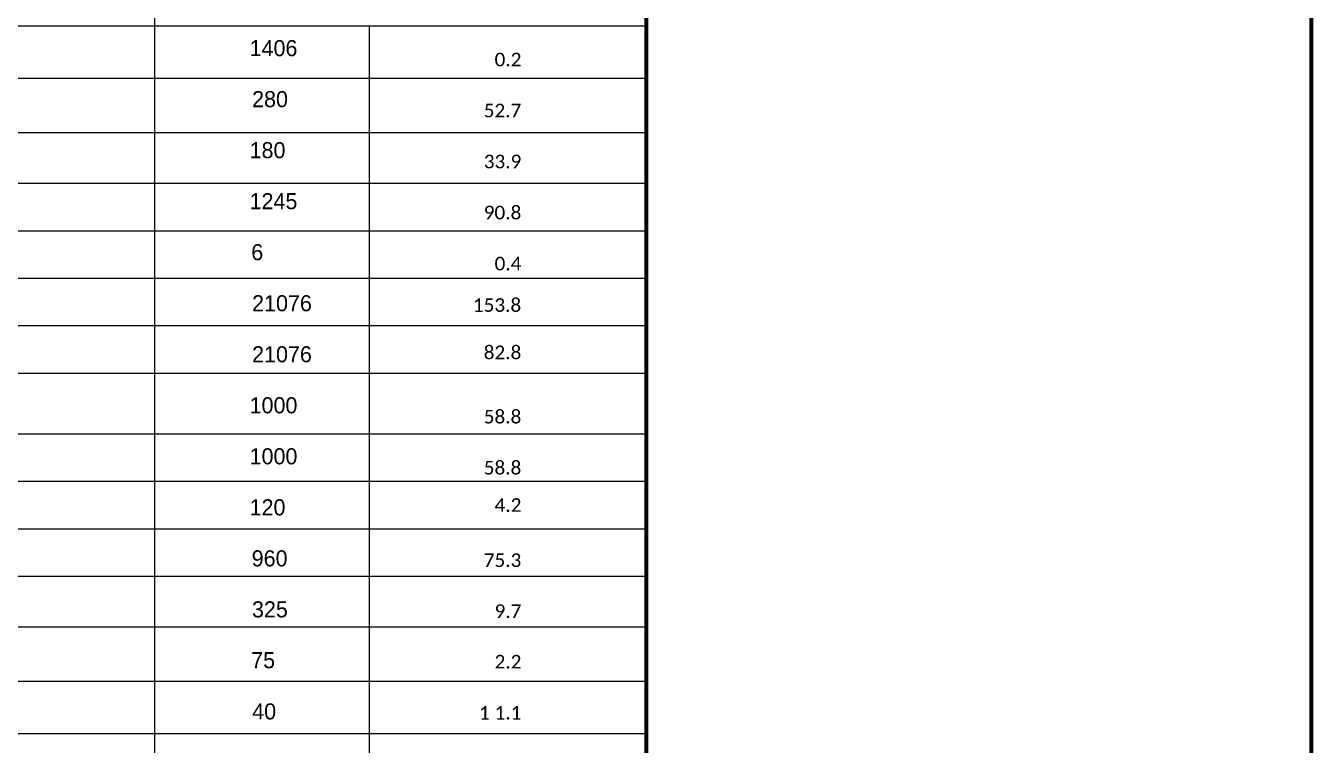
# Model space of a CAD drawing. Header units: millimetres. Extents: x 0 to 16187, y -20471 to 6290.
# Drawn here: x 6483.4 to 6802.9, y 180.4 to 358.9 of the extents above; entities that cross this region are included whole.
import ezdxf
from ezdxf.enums import TextEntityAlignment as Align

# ---------------------------------------------------------------- set-up
doc = ezdxf.new("R2010")
doc.units = ezdxf.units.MM
doc.layers.add('BORDER1', color=3, linetype='Continuous')
doc.layers.add('BORDER2', color=7, linetype='Continuous')
doc.styles.add('MtXpl_Calibri', font='', dxfattribs={"height": 0.2})
doc.styles.add('MtXpl_Century_Gothic1', font='', dxfattribs={"height": 0.2})
doc.styles.add('ROMANC', font='ROMANC', dxfattribs={"height": 5})
doc.styles.add('ROMANS', font='ROMANS.shx', dxfattribs={"width": 0.8})
doc.styles.add('ROMANT', font='ROMANT', dxfattribs={"height": 4})
doc.styles.get('MtXpl_Calibri').set_extended_font_data('Calibri')
doc.styles.get('MtXpl_Century_Gothic1').set_extended_font_data('Century Gothic')

# ---------------------------------------------------------------- blocks, each defined once
blk = doc.blocks.new('*U609')
at = {"layer": 'BORDER1', "color": 154, "true_color": 0x1859a9, "const_width": 1}
blk.add_lwpolyline([(1.8094395070475, 811), (1144, 811), (1144, 0), (0, 0), (0, 811)], close=True, dxfattribs=at)
blk.add_lwpolyline([(979.0000000799992, 2.220446049250313e-16), (979.0000000799992, 810.9999999999999)], dxfattribs=at)
at = {"layer": 'BORDER2', "flags": 8}
for tag, height, style, p in [('REV-A', 3.24, 'ROMANS', (986.9282778829383, 140.2530397182669)), ('RE-A', 8.064, 'ROMANT', (1084.634961895852, 7.17204102400288))]:
    blk.add_attdef(tag, text='', height=height, dxfattribs=dict(at, style=style)).set_placement(p, align=Align.CENTER)
at = {"layer": 'BORDER2', "style": 'ROMANS', "width": 3.830216453570641}
blk.add_attdef('DATE-A', text='', height=3.24, dxfattribs=at).set_placement((995.5063797379989, 140.2530397182669), (1008.507228728976, 140.2530397182669), align=Align.FIT)
at = {"layer": 'BORDER2'}
for tag, height, style, p in [('DRN-A', 3.24, 'ROMANS', (1018.380015771281, 140.2530397182669)), ('CHD-A', 3.24, 'ROMANS', (1032.348360605113, 140.2530397182669)), ('APD-A', 3.24, 'ROMANS', (1046.640709253839, 140.2530397182669)), ('CONS_CONT_VEND', 4.2, 'ROMANC', (1061.390575966738, 72.83468077449595))]:
    blk.add_attdef(tag, text='', height=height, dxfattribs=dict(at, style=style)).set_placement(p, align=Align.CENTER)
at = {"layer": 'BORDER2', "style": 'ROMANS', "width": 0.8}
for tag, p, height in [('1:X', (997.2302812124753, 122.552011911554), 3.5), ('LOC', (1042.735042679951, 122.552011911554), 3.5), ('PROJ_NO', (1118.63757586463, 122.552011911554), 3.5), ('CONS_DRG_NO', (1011, 63), 3)]:
    blk.add_attdef(tag, p, '', height=height, dxfattribs=at)
at = {"layer": 'BORDER2', "lineweight": 30, "width": 0.8, "flags": 104}
blk.add_attdef('COMMENTS-A', text='', height=2.2, dxfattribs=at).set_placement((1055.209968003616, 142.0744315684458), align=Align.MIDDLE_LEFT)
at = {"layer": 'BORDER2', "style": 'ROMANS', "width": 0.8}
for tag, p in [('PROJECT_TITLE_1', (1061.068210890846, 55.3534808592422)), ('PROJECT_TITLE_2', (1061.068210890846, 49.30052221051124))]:
    blk.add_attdef(tag, text='', height=3.5, dxfattribs=at).set_placement(p, align=Align.MIDDLE)
at = {"layer": 'BORDER2', "style": 'ROMANT', "width": 0.8}
for tag, p in [('DRG_TITLE_1', (1061.068210890846, 36.31229857438004)), ('DRG_TITLE_2', (1061.068210890846, 28.31229857438004)), ('DRG_TITLE_3', (1061.068210890846, 20.31229857438004))]:
    blk.add_attdef(tag, text='', height=5, dxfattribs=at).set_placement(p, align=Align.CENTER)
at = {"layer": 'BORDER2', "style": 'ROMANT'}
for tag, p in [('AR', (995.0014710450068, 7.172041024002866)), ('PA', (1011.738213301433, 7.172041024002866)), ('DC', (1028.447415784789, 7.172041024002837)), ('TS', (1120.839107118789, 7.172041024002908))]:
    blk.add_attdef(tag, p, '', height=8.064, dxfattribs=at)
for tag, p in [('SRNO', (1074.69799186896, 7.172041024002823)), ('SH', (1115.802783516436, 7.176501619330963))]:
    blk.add_attdef(tag, text='', height=8.064, dxfattribs=at).set_placement(p, align=Align.RIGHT)
at = {"layer": 'BORDER2', "style": 'ROMANS', "flags": 2}
blk.add_attdef('TB_VERSION', text='', height=2, dxfattribs=at).set_placement((1, -1), align=Align.TOP_LEFT)

msp = doc.modelspace()

# ---------------------------------------------------------------- linework, layer by layer
for p, q in [((6515.410796927904, 825.9999999999999), (6515.410796927904, 20.10776109980148)), ((6637.398498388559, 825.9999999999999), (6637.398498388559, 358.8613062775549)), ((6180.027427345049, 358.8613062775548), (6637.398498388557, 358.8613062775548)), ((6180.027427345049, 358.8613062775548), (6637.398498388557, 358.8613062775548)), ((6180.027427345049, 358.8613062775548), (6637.398498388557, 358.8613062775548)), ((6568.620778402069, 358.8613062775548), (6568.620778402069, 20.10776109980142)), ((6637.398498388566, 358.8613062775549), (6637.398498388566, 25.34259859549331)), ((6180.027427345049, 345.8880402996499), (6637.398498388557, 345.8880402996499)), ((6180.027427345049, 332.3887676969912), (6637.398498388557, 332.3887676969911)), ((6180.027427345049, 319.8043172761243), (6637.398498388557, 319.8043172761243)), ((6180.027427345049, 308.0322796295065), (6637.398498388557, 308.0322796295064)), ((6180.027427345049, 296.2602419828896), (6637.398498388557, 296.2602419828896)), ((6180.027427345049, 284.4882043362729), (6637.398498388557, 284.4882043362729)), ((6180.027427345049, 272.716166689655), (6637.398498388557, 272.716166689655)), ((6180.027427345049, 257.6496078447909), (6637.398498388557, 257.6496078447909)), ((6180.027427345049, 245.8775701981742), (6637.398498388558, 245.8775701981742)), ((6180.027427345049, 234.1055325515574), (6637.398498388558, 234.1055325515574)), ((6180.027427345049, 222.3334949049396), (6637.398498388558, 222.3334949049396)), ((6180.027427345049, 209.7490444840728), (6637.398498388558, 209.7490444840728)), ((6180.027427345049, 196.2497718814139), (6637.398498388558, 196.2497718814139)), ((6180.027427345049, 183.2765059035091), (6637.398498388558, 183.2765059035091))]:
    msp.add_line(p, q)
at = {"color": 0, "linetype": 'ByBlock', "lineweight": -2}
msp.add_line((6180.027427345049, 358.8613062775548), (6637.398498388557, 358.8613062775548), dxfattribs=at)

# ---------------------------------------------------------------- block references
at = {"layer": 'BORDER1'}
msp.add_blockref('*U609', (5658.398498308561, 14.99999999999999), dxfattribs=at)

# ---------------------------------------------------------------- texts
at = {"color": 0}
for s, height, style, p in [('1406', 3.9884, 'MtXpl_Century_Gothic1', (6538.983536485653, 351.3193683260471)), ('0.2', 3.3748, 'MtXpl_Calibri', (6599.769444446272, 348.8047489927135)), ('280', 3.9884, 'MtXpl_Century_Gothic1', (6539.607147634531, 338.6630816593804)), ('52.7', 3.3748, 'MtXpl_Calibri', (6597.074796446274, 336.1484623260468)), ('180', 3.9884, 'MtXpl_Century_Gothic1', (6538.983536485653, 326.0067949927137)), ('33.9', 3.3748, 'MtXpl_Calibri', (6597.074796446274, 323.49217565938)), ('1245', 3.9884, 'MtXpl_Century_Gothic1', (6538.983536485653, 313.3505083260469)), ('90.8', 3.3748, 'MtXpl_Calibri', (6597.074796446274, 310.8358889927133)), ('6', 3.9884, 'MtXpl_Century_Gothic1', (6539.398373467297, 300.6942216593802)), ('0.4', 3.3748, 'MtXpl_Calibri', (6599.769444446272, 298.1796023260466)), ('21076', 3.9884, 'MtXpl_Century_Gothic1', (6539.607147634531, 288.0379349927135)), ('153.8', 3.3748, 'MtXpl_Calibri', (6594.380148446276, 287.8963825863782)), ('21076', 3.9884, 'MtXpl_Century_Gothic1', (6539.607147634531, 275.3816483260467)), ('82.8', 3.3748, 'MtXpl_Calibri', (6597.074796446274, 276.1528139685571)), ('1000', 3.9884, 'MtXpl_Century_Gothic1', (6538.983536485653, 262.72536165938)), ('58.8', 3.3748, 'MtXpl_Calibri', (6597.074796446274, 260.2107423260464)), ('1000', 3.9884, 'MtXpl_Century_Gothic1', (6538.983536485653, 250.0690749927134)), ('58.8', 3.3748, 'MtXpl_Calibri', (6597.074796446274, 247.5544556593798)), ('120', 3.9884, 'MtXpl_Century_Gothic1', (6538.983536485653, 237.4127883260467)), ('4.2', 3.3748, 'MtXpl_Calibri', (6599.769444446272, 238.2951516277093)), ('960', 3.9884, 'MtXpl_Century_Gothic1', (6539.501404874505, 224.7565016593799)), ('75.3', 3.3748, 'MtXpl_Calibri', (6597.074796446274, 224.6080172172306)), ('325', 3.9884, 'MtXpl_Century_Gothic1', (6539.577322753498, 212.1002149927132)), ('9.7', 3.3748, 'MtXpl_Calibri', (6599.769444446275, 211.9517305505638)), ('75', 3.9884, 'MtXpl_Century_Gothic1', (6539.373971291907, 199.4940883532389)), ('2.2', 3.3748, 'MtXpl_Calibri', (6599.769444446275, 199.4325541140801)), ('40', 3.9884, 'MtXpl_Century_Gothic1', (6539.631549809921, 186.7876416593798)), ('1', 3.3748, 'MtXpl_Calibri', (6595.907304446274, 186.7269434474134)), ('1.1', 3.3748, 'MtXpl_Calibri', (6599.769444446275, 186.7762674474134))]:
    msp.add_text(s, height=height, dxfattribs=dict(at, style=style)).set_placement(p)

doc.saveas('drawing.dxf')
